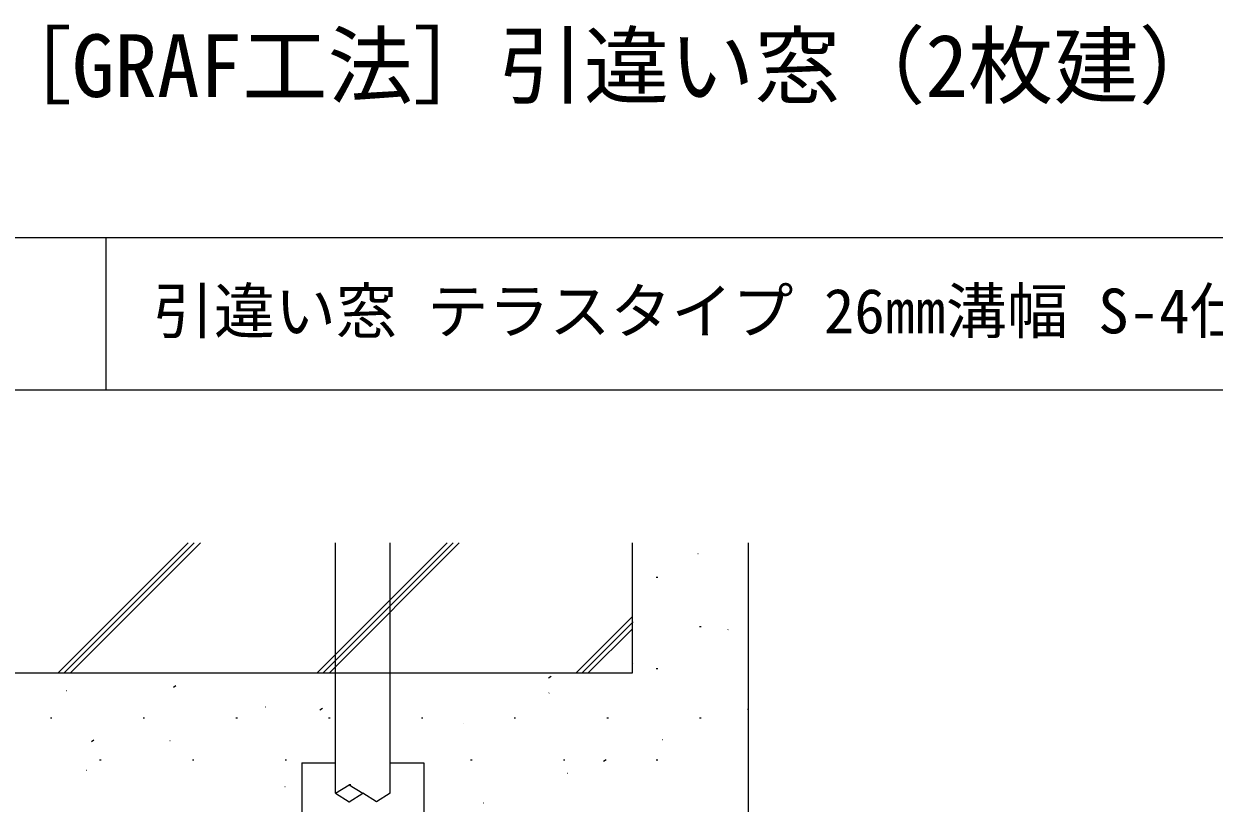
# Model space of a CAD drawing. Units: millimetres, scale not verified. Extents: x -437 to 438, y -281 to 279.
# Drawn here: x -320.2 to -125.2, y 151.1 to 278.7 of the extents above; entities that cross this region are included whole.
import ezdxf
from ezdxf.enums import TextEntityAlignment as Align

# ---------------------------------------------------------------- set-up
doc = ezdxf.new("R2010")
doc.units = ezdxf.units.MM
doc.header["$LTSCALE"] = 2
for name, color, linetype in [('0-1_USER1', 3, 'Continuous'), ('0-5_YKK_13', 4, 'Continuous'), ('0-8_YKK_ZWAK', 7, 'Continuous'), ('0-9_YSS_K', 3, 'Continuous'), ('0-A_YSS_KE', 3, 'Continuous')]:
    doc.layers.add(name, color=color, linetype=linetype)
doc.styles.add('ＭＳ ゴシック', font='')
doc.styles.get('ＭＳ ゴシック').set_extended_font_data('MS Gothic')

msp = doc.modelspace()

# ---------------------------------------------------------------- linework, layer by layer
at = {"layer": '0-5_YKK_13'}
for p, q in [((-274.698, 157.7), (-274.698, 147.7)), ((-274.698, 157.7), (-269.198, 157.7)), ((-260.198, 157.7), (-254.698, 157.7)), ((-254.698, 157.7), (-254.698, 147.7)), ((-266.682, 154.1), (-266.948, 154.1))]:
    msp.add_line(p, q, dxfattribs=at)
for points in [[(-269.198, 152.7), (-269.198, 172.4), (-269.198, 193.7)], [(-260.198, 152.7), (-260.198, 172.4), (-260.198, 193.7)], [(-269.198, 152.7), (-266.948, 154.1), (-264.698, 152.7)], [(-269.198, 152.7), (-266.948, 151.3), (-264.698, 152.7)], [(-260.198, 152.7), (-262.448, 151.3), (-264.698, 152.7)], [(-266.976, 151.3), (-266.962, 151.3), (-266.947, 151.3)]]:
    msp.add_lwpolyline(points, dxfattribs=at)
at = {"layer": '0-8_YKK_ZWAK'}
for p, q in [((438.2, 243.7), (-436.8, 243.7)), ((-306.8, 243.7), (-306.8, 218.7)), ((438.2, 218.7), (-436.8, 218.7))]:
    msp.add_line(p, q, dxfattribs=at)
at = {"layer": '0-9_YSS_K'}
for p, q in [((-314.61, 172.4), (-293.31, 193.7)), ((-313.61, 172.4), (-292.31, 193.7)), ((-312.61, 172.4), (-291.31, 193.7)), ((-272.183, 172.4), (-250.883, 193.7)), ((-271.183, 172.4), (-249.883, 193.7)), ((-270.183, 172.4), (-248.883, 193.7)), ((-209.778, 191.967), (-209.731, 191.984)), ((-216.627, 188.075), (-216.377, 188.075)), ((-229.757, 172.4), (-220.5, 181.657)), ((-228.757, 172.4), (-220.5, 180.657)), ((-227.757, 172.4), (-220.5, 179.657)), ((-220.5, 180.693), (-220.398, 180.759)), ((-209.502, 180), (-209.252, 180)), ((-204.899, 179.49), (-204.852, 179.507)), ((-220.499, 173.966), (-220.452, 173.982)), ((-234.262, 171.583), (-233.845, 171.859)), ((-216.627, 173.125), (-216.377, 173.125)), ((-295.735, 170.073), (-295.318, 170.349)), ((-313.258, 169.527), (-313.211, 169.544)), ((-234.215, 169.109), (-234.168, 169.125)), ((-280.712, 166.848), (-280.665, 166.865)), ((-271.722, 166.378), (-271.305, 166.654)), ((-201.669, 166.429), (-201.621, 166.446)), ((-315.902, 165.05), (-315.652, 165.05)), ((-300.702, 165.05), (-300.452, 165.05)), ((-285.502, 165.05), (-285.252, 165.05)), ((-270.302, 165.05), (-270.052, 165.05)), ((-255.102, 165.05), (-254.852, 165.05)), ((-248.166, 164.168), (-248.119, 164.185)), ((-239.902, 165.05), (-239.652, 165.05)), ((-224.702, 165.05), (-224.452, 165.05)), ((-209.502, 165.05), (-209.252, 165.05)), ((-309.181, 161.173), (-308.764, 161.449)), ((-296.313, 161.323), (-296.266, 161.34)), ((-215.62, 161.489), (-215.572, 161.505)), ((-307.827, 158.175), (-307.577, 158.175)), ((-292.627, 158.175), (-292.377, 158.175)), ((-277.427, 158.175), (-277.177, 158.175)), ((-247.027, 158.175), (-246.777, 158.175)), ((-231.827, 158.175), (-231.577, 158.175)), ((-225.238, 157.967), (-224.821, 158.243)), ((-216.627, 158.175), (-216.377, 158.175)), ((-310.028, 156.466), (-309.981, 156.483)), ((-231.22, 155.964), (-231.173, 155.981)), ((-277.482, 153.787), (-277.435, 153.804)), ((-244.936, 151.107), (-244.889, 151.124))]:
    msp.add_line(p, q, dxfattribs=at)
at = {"layer": '0-A_YSS_KE'}
for p, q in [((-220.5, 172.4), (-220.5, 193.7)), ((-201.5, 145.437), (-201.5, 193.7)), ((-350.5, 172.4), (-220.5, 172.4))]:
    msp.add_line(p, q, dxfattribs=at)

# ---------------------------------------------------------------- texts
at = {"layer": '0-1_USER1', "style": 'ＭＳ ゴシック'}
for s, height, p in [('エピソードNEO-LB［GRAF工法］引違い窓（2枚建）', 10.26, (-438.229, 263.677)), ('引違い窓 テラスタイプ 26㎜溝幅 S-4仕様', 7.331, (-299.106, 225.831))]:
    msp.add_text(s, height=height, dxfattribs=at).set_placement(p, align=Align.BOTTOM_LEFT)

doc.saveas('drawing.dxf')
